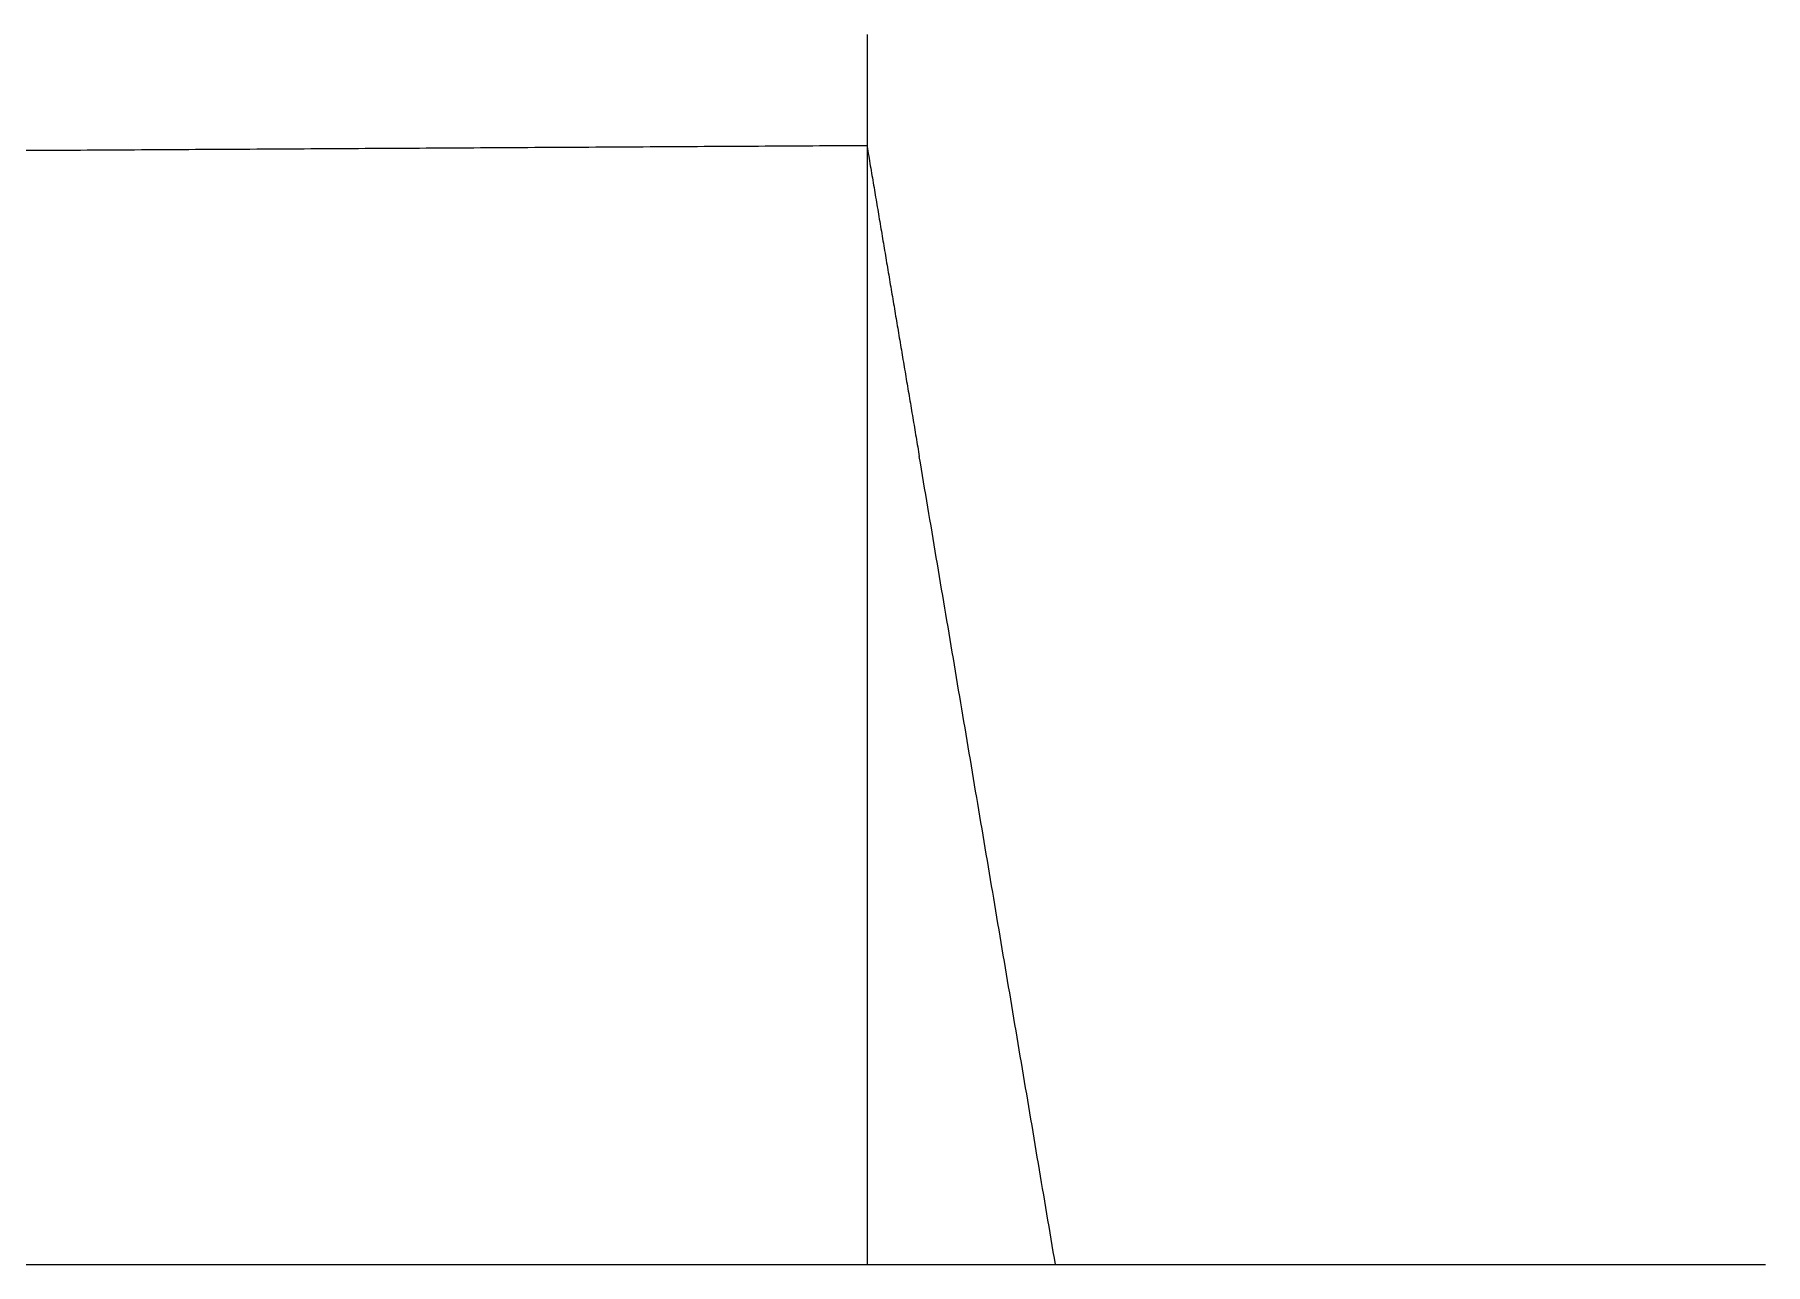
# Model space of a CAD drawing. Header units: metres. Extents: x 3.8 to 28.5, y 8 to 12.3.
# Drawn here: x 22.46 to 28.51, y 7.96 to 12.26 of the extents above; entities that cross this region are included whole.
import ezdxf

# ---------------------------------------------------------------- set-up
doc = ezdxf.new("R2010")
doc.units = ezdxf.units.M
doc.layers.add('Make2D$Visible$Curves', color=178, linetype='Continuous', true_color=0x000000)

msp = doc.modelspace()

# ---------------------------------------------------------------- linework, layer by layer
at = {"layer": 'Make2D$Visible$Curves', "color": 173, "lineweight": -3, "true_color": 0x6666ff}
msp.add_open_spline([(25.3657, 12.2585), (25.3657, 10.1079), (25.3657, 7.9572)], degree=2, dxfattribs=at)
at = {"layer": 'Make2D$Visible$Curves', "color": 150, "lineweight": -3, "true_color": 0x0f80ff}
msp.add_open_spline([(22.3309, 11.8532), (23.8483, 11.8621), (25.3657, 11.8711)], degree=2, dxfattribs=at)
at = {"layer": 'Make2D$Visible$Curves', "color": 59, "lineweight": -3, "true_color": 0x4c4c4c}
for points in [[(25.3657, 11.8675), (25.457, 11.3251), (25.5484, 10.7827)], [(26.0241, 7.9572), (25.7862, 9.37), (25.5484, 10.7827)]]:
    msp.add_open_spline(points, degree=2, dxfattribs=at)
at = {"layer": 'Make2D$Visible$Curves', "color": 178, "lineweight": -3, "true_color": 0x000000}
msp.add_open_spline([(3.7545, 7.9572), (16.1303, 7.9572), (28.5061, 7.9572)], degree=2, dxfattribs=at)

doc.saveas('drawing.dxf')
